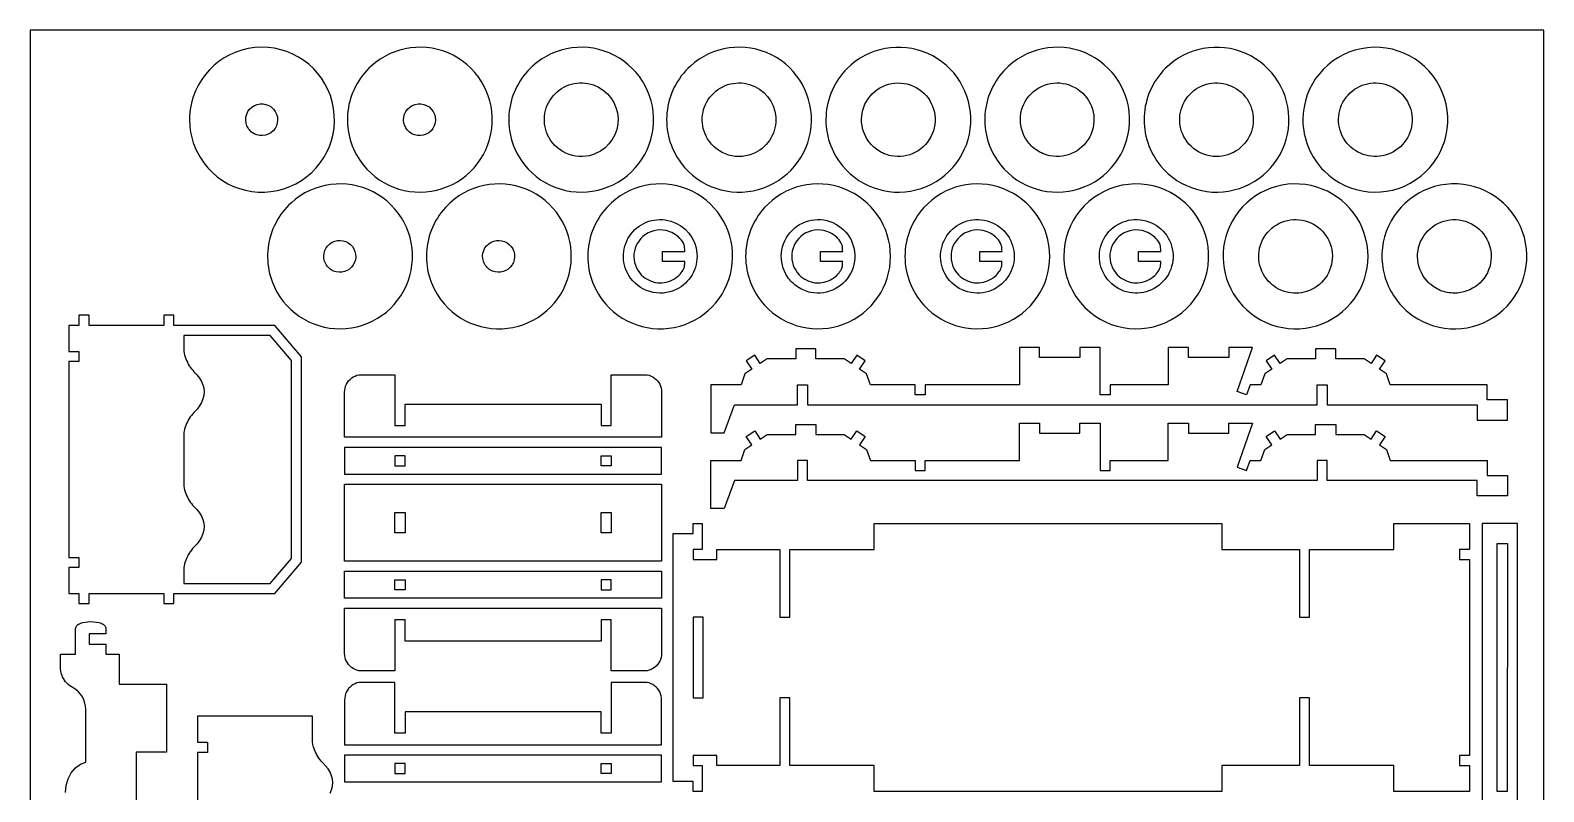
# Model space of a CAD drawing. Extents: x -17.5 to 57.6, y -24.1 to 56.5.
# Drawn here: x -17.5 to 57.6, y 18.7 to 56.5 of the extents above; entities that cross this region are included whole.
import ezdxf

# ---------------------------------------------------------------- set-up
doc = ezdxf.new("R2010")
doc.units = 0
doc.header["$MEASUREMENT"] = 0
doc.layers.get('0').update_dxf_attribs({"linetype": 'CONTINUOUS'})

msp = doc.modelspace()

# ---------------------------------------------------------------- linework, layer by layer
for points in [[(-17.499, -24.082), (57.621, -24.082), (57.621, 56.547), (-17.499, 56.547)], [(-15.584, 28.583), (-15.083, 28.583), (-15.083, 28.082), (-14.583, 28.082), (-14.583, 28.583), (-10.877, 28.583), (-10.877, 28.082), (-10.376, 28.082), (-10.376, 28.583), (-5.367, 28.583), (-4.035, 30.143), (-4.035, 40.335), (-5.367, 41.895), (-10.376, 41.895), (-10.376, 42.396), (-10.877, 42.396), (-10.877, 41.895), (-14.583, 41.895), (-14.583, 42.396), (-15.083, 42.396), (-15.083, 41.895), (-15.584, 41.895), (-15.583, 40.605), (-15.082, 40.605), (-15.082, 40.104), (-15.583, 40.104), (-15.582, 30.373), (-15.082, 30.373), (-15.081, 29.872), (-15.583, 29.872)], [(-9.875, 29.083), (-5.598, 29.083), (-4.536, 30.327), (-4.536, 40.15), (-5.598, 41.394), (-9.875, 41.394), (-9.875, 40.605), (-9.858, 40.511), (-9.836, 40.419), (-9.809, 40.327), (-9.778, 40.237), (-9.742, 40.148), (-9.702, 40.062), (-9.657, 39.978), (-9.608, 39.895), (-9.556, 39.816), (-9.499, 39.739), (-9.438, 39.665), (-9.374, 39.595), (-9.224, 39.44), (-9.1, 39.28), (-9.002, 39.114), (-8.932, 38.946), (-8.889, 38.775), (-8.874, 38.602), (-8.887, 38.425), (-8.929, 38.248), (-8.999, 38.074), (-9.097, 37.902), (-9.222, 37.735), (-9.374, 37.574), (-9.438, 37.504), (-9.499, 37.43), (-9.556, 37.353), (-9.608, 37.274), (-9.657, 37.191), (-9.702, 37.107), (-9.742, 37.021), (-9.778, 36.932), (-9.809, 36.842), (-9.836, 36.75), (-9.858, 36.658), (-9.875, 36.564), (-9.875, 33.914), (-9.858, 33.82), (-9.836, 33.727), (-9.809, 33.636), (-9.778, 33.546), (-9.742, 33.457), (-9.702, 33.371), (-9.657, 33.286), (-9.609, 33.204), (-9.556, 33.125), (-9.499, 33.048), (-9.439, 32.974), (-9.375, 32.904), (-9.225, 32.749), (-9.1, 32.588), (-9.003, 32.423), (-8.932, 32.254), (-8.889, 32.083), (-8.874, 31.911), (-8.887, 31.733), (-8.929, 31.557), (-8.999, 31.382), (-9.097, 31.211), (-9.223, 31.044), (-9.375, 30.883), (-9.439, 30.812), (-9.499, 30.738), (-9.556, 30.662), (-9.609, 30.582), (-9.657, 30.5), (-9.702, 30.416), (-9.742, 30.329), (-9.778, 30.241), (-9.809, 30.151), (-9.836, 30.059), (-9.858, 29.966), (-9.875, 29.873)], [(16.282, 36.569), (16.947, 36.569), (17.448, 37.949), (20.576, 37.949), (20.577, 38.951), (21.077, 38.951), (21.077, 37.949), (46.378, 37.949), (46.378, 38.951), (46.878, 38.951), (46.878, 37.949), (54.314, 37.949), (54.314, 37.194), (55.816, 37.194), (55.816, 38.195), (54.815, 38.195), (54.815, 38.951), (50.005, 38.951), (49.814, 39.496), (49.468, 39.725), (49.745, 40.143), (49.328, 40.419), (49.051, 40.002), (48.705, 40.231), (47.294, 40.231), (47.294, 40.732), (46.293, 40.732), (46.293, 40.231), (44.882, 40.231), (44.536, 40.002), (44.259, 40.419), (43.842, 40.143), (44.119, 39.725), (43.773, 39.496), (43.582, 38.951), (43.051, 38.951), (42.876, 38.45), (42.403, 38.615), (43.169, 40.801), (41.992, 40.801), (41.992, 40.301), (39.988, 40.301), (39.988, 40.801), (38.987, 40.801), (38.987, 38.951), (36.105, 38.951), (36.105, 38.45), (35.604, 38.45), (35.604, 40.801), (34.603, 40.801), (34.603, 40.301), (32.599, 40.301), (32.599, 40.801), (31.598, 40.801), (31.598, 38.951), (26.916, 38.951), (26.916, 38.45), (26.415, 38.45), (26.415, 38.951), (24.204, 38.951), (24.013, 39.496), (23.667, 39.725), (23.944, 40.143), (23.526, 40.419), (23.25, 40.002), (22.904, 40.231), (21.493, 40.231), (21.493, 40.732), (20.492, 40.732), (20.492, 40.231), (19.081, 40.231), (18.735, 40.002), (18.458, 40.419), (18.041, 40.143), (18.318, 39.725), (17.972, 39.496), (17.781, 38.951), (16.282, 38.951)], [(-1.897, 36.342), (-1.897, 38.585), (-1.891, 38.685), (-1.874, 38.784), (-1.845, 38.881), (-1.806, 38.973), (-1.756, 39.06), (-1.696, 39.141), (-1.628, 39.215), (-1.552, 39.28), (-1.468, 39.336), (-1.379, 39.382), (-1.285, 39.418), (-1.188, 39.442), (0.603, 39.442), (0.603, 36.92), (1.103, 36.92), (1.103, 37.981), (10.835, 37.981), (10.835, 36.92), (11.335, 36.92), (11.335, 39.442), (13.126, 39.442), (13.223, 39.418), (13.317, 39.382), (13.407, 39.336), (13.49, 39.28), (13.566, 39.215), (13.635, 39.141), (13.694, 39.06), (13.744, 38.973), (13.783, 38.881), (13.812, 38.784), (13.829, 38.685), (13.835, 38.585), (13.835, 36.342)], [(16.282, 32.813), (16.282, 35.195), (17.781, 35.195), (17.972, 35.74), (18.318, 35.969), (18.041, 36.387), (18.458, 36.663), (18.735, 36.246), (19.081, 36.475), (20.492, 36.475), (20.492, 36.976), (21.493, 36.976), (21.493, 36.475), (22.904, 36.475), (23.25, 36.246), (23.526, 36.663), (23.944, 36.387), (23.667, 35.969), (24.013, 35.74), (24.204, 35.195), (26.415, 35.195), (26.415, 34.694), (26.916, 34.694), (26.916, 35.195), (31.598, 35.195), (31.598, 37.045), (32.599, 37.045), (32.599, 36.545), (34.603, 36.545), (34.603, 37.045), (35.604, 37.045), (35.604, 34.694), (36.105, 34.694), (36.105, 35.195), (38.987, 35.195), (38.987, 37.045), (39.988, 37.045), (39.988, 36.545), (41.992, 36.545), (41.992, 37.045), (43.169, 37.045), (42.403, 34.859), (42.876, 34.694), (43.051, 35.195), (43.582, 35.195), (43.773, 35.74), (44.119, 35.969), (43.842, 36.387), (44.259, 36.663), (44.536, 36.246), (44.882, 36.475), (46.293, 36.475), (46.293, 36.976), (47.294, 36.976), (47.294, 36.475), (48.705, 36.475), (49.051, 36.246), (49.328, 36.663), (49.745, 36.387), (49.468, 35.969), (49.814, 35.74), (50.005, 35.195), (54.815, 35.195), (54.815, 34.438), (55.816, 34.438), (55.816, 33.438), (54.314, 33.438), (54.314, 34.193), (46.878, 34.193), (46.878, 35.195), (46.378, 35.195), (46.378, 34.193), (21.077, 34.193), (21.077, 35.195), (20.577, 35.195), (20.576, 34.193), (17.448, 34.193), (16.947, 32.813)], [(-1.897, 34.51), (13.835, 34.51), (13.835, 35.841), (-1.897, 35.841)], [(0.603, 34.925), (1.103, 34.925), (1.103, 35.426), (0.603, 35.426)], [(10.835, 34.925), (10.835, 35.426), (11.335, 35.426), (11.335, 34.925)], [(-1.897, 30.186), (-1.897, 34.009), (13.835, 34.009), (13.835, 30.186)], [(0.603, 31.597), (0.603, 32.599), (1.103, 32.599), (1.103, 31.597)], [(10.835, 31.597), (10.835, 32.599), (11.335, 32.599), (11.335, 31.597)], [(14.404, 19.253), (14.404, 31.564), (15.405, 31.564), (15.405, 32.065), (15.848, 32.065), (15.848, 30.775), (15.405, 30.775), (15.405, 30.274), (16.571, 30.274), (16.571, 30.775), (19.701, 30.775), (19.702, 27.412), (20.202, 27.412), (20.201, 30.775), (24.384, 30.775), (24.384, 32.065), (41.649, 32.065), (41.649, 30.775), (45.505, 30.774), (45.506, 27.412), (46.003, 27.412), (46.002, 30.775), (50.186, 30.775), (50.186, 32.065), (53.938, 32.065), (53.938, 30.775), (53.438, 30.775), (53.438, 30.274), (53.938, 30.274), (53.938, 20.543), (53.438, 20.543), (53.438, 20.042), (53.938, 20.042), (53.938, 18.752), (50.186, 18.752), (50.186, 20.042), (46.003, 20.042), (46.003, 23.405), (45.502, 23.405), (45.502, 20.042), (41.649, 20.042), (41.649, 18.752), (24.384, 18.752), (24.384, 20.042), (20.201, 20.042), (20.201, 23.405), (19.701, 23.405), (19.701, 20.042), (16.571, 20.042), (16.571, 20.543), (15.405, 20.543), (15.405, 20.042), (15.848, 20.042), (15.848, 18.752), (15.405, 18.752), (15.405, 19.253)], [(54.564, 17.751), (56.316, 17.751), (56.317, 32.065), (54.564, 32.065)], [(55.314, 18.752), (55.314, 31.063), (55.815, 31.063), (55.814, 18.752)], [(-1.897, 28.355), (-1.897, 29.686), (13.835, 29.686), (13.835, 28.355)], [(0.603, 29.271), (1.103, 29.271), (1.103, 28.77), (0.603, 28.77)], [(10.835, 28.77), (11.335, 28.77), (11.335, 29.271), (10.835, 29.271)], [(-1.696, 25.055), (-1.756, 25.136), (-1.806, 25.223), (-1.845, 25.315), (-1.874, 25.412), (-1.891, 25.511), (-1.897, 25.611), (-1.897, 27.854), (13.835, 27.854), (13.835, 25.611), (13.829, 25.511), (13.812, 25.412), (13.783, 25.315), (13.744, 25.223), (13.694, 25.136), (13.635, 25.055), (13.566, 24.981), (13.49, 24.916), (13.407, 24.86), (13.317, 24.814), (13.223, 24.778), (13.126, 24.753), (11.335, 24.753), (11.335, 27.276), (10.835, 27.276), (10.835, 26.215), (1.103, 26.215), (1.103, 27.276), (0.603, 27.276), (0.603, 24.753), (-1.188, 24.753), (-1.285, 24.778), (-1.379, 24.814), (-1.468, 24.86), (-1.552, 24.916), (-1.628, 24.981)], [(15.906, 23.405), (15.906, 27.412), (15.406, 27.412), (15.406, 23.405)], [(-1.897, 21.067), (13.835, 21.067), (13.835, 23.311), (13.829, 23.411), (13.812, 23.51), (13.783, 23.606), (13.744, 23.699), (13.694, 23.786), (13.635, 23.867), (13.566, 23.94), (13.49, 24.006), (13.407, 24.062), (13.317, 24.108), (13.223, 24.143), (13.126, 24.168), (11.335, 24.168), (11.335, 21.645), (10.835, 21.645), (10.835, 22.706), (1.103, 22.706), (1.103, 21.645), (0.603, 21.645), (0.603, 24.168), (-1.188, 24.168), (-1.285, 24.143), (-1.379, 24.108), (-1.468, 24.062), (-1.552, 24.006), (-1.628, 23.94), (-1.696, 23.867), (-1.756, 23.786), (-1.806, 23.699), (-1.845, 23.606), (-1.874, 23.51), (-1.891, 23.411), (-1.897, 23.311)], [(-1.897, 19.236), (13.835, 19.236), (13.835, 20.566), (-1.897, 20.566)], [(0.603, 20.152), (0.603, 19.651), (1.103, 19.651), (1.103, 20.152)], [(10.835, 19.651), (10.835, 20.152), (11.335, 20.152), (11.335, 19.651)]]:
    msp.add_lwpolyline(points, close=True)
for points in [[(-9.073, 50.24, 0.860573), (-2.509, 52.987, 0.861345), (-9.589, 52.291, 0.074492), (-9.484, 51.223, 0.074938)], [(-1.143, 50.094, 0.69424), (5.409, 51.677, 0.694663), (-0.579, 54.769, 0.180176), (-1.733, 52.535, 0.180471)], [(6.865, 50.095, 0.694239), (13.415, 51.677, 0.694663), (7.429, 54.768, 0.180175), (6.276, 52.534, 0.180471)], [(14.802, 49.954, 0.685419), (21.261, 51.763, 0.685779), (15.265, 54.768, 0.186395), (14.103, 52.449, 0.186648)], [(22.815, 49.818, 0.685478), (29.18, 51.934, 0.685668), (23.047, 54.649, 0.186474), (21.997, 52.277, 0.186607)], [(30.492, 50.095, 0.694239), (37.042, 51.677, 0.694663), (31.055, 54.768, 0.180175), (29.902, 52.534, 0.180471)], [(38.605, 49.818, 0.685478), (44.97, 51.934, 0.685668), (38.837, 54.649, 0.186474), (37.788, 52.277, 0.186607)], [(46.721, 49.563, 0.820703), (52.586, 53.482, 0.820654), (45.667, 52.106, 0.098506), (45.941, 50.73, 0.098477)], [(8.24, 51.236, -0.686403), (10.451, 53.832, -0.685501), (10.558, 50.422, -0.186591), (9.244, 50.381, -0.185956)], [(16.12, 51.16, -0.686416), (18.202, 53.859, -0.685299), (18.474, 50.459, -0.186733), (17.165, 50.354, -0.185947)], [(24.075, 51.086, -0.823687), (26.605, 53.624, -0.822106), (25.221, 50.317, -0.097631), (24.575, 50.587, -0.096679)], [(31.958, 51.086, -0.823687), (34.489, 53.624, -0.822106), (33.104, 50.317, -0.097631), (32.458, 50.587, -0.096679)], [(39.916, 51.014, -0.713331), (41.858, 53.871, -0.712365), (42.091, 50.422, -0.167975), (40.904, 50.342, -0.167317)], [(47.854, 50.945, -0.731635), (49.743, 53.871, -0.730953), (49.892, 50.39, -0.155433), (48.786, 50.343, -0.154978)], [(-6.743, 51.798, -0.929808), (-5.339, 52.516, -0.930242), (-6.624, 51.603, -0.03614), (-6.691, 51.696, -0.036372)], [(1.093, 51.798, -0.929808), (2.497, 52.516, -0.930242), (1.212, 51.603, -0.03614), (1.145, 51.696, -0.036372)], [(-5.105, 43.311, 0.69424), (1.447, 44.894, 0.694663), (-4.541, 47.985, 0.180176), (-5.694, 45.751, 0.180471)], [(2.879, 43.17, 0.68542), (9.34, 44.98, 0.685779), (3.342, 47.985, 0.186395), (2.18, 45.666, 0.186648)], [(10.888, 43.171, 0.685419), (17.347, 44.98, 0.685779), (11.351, 47.985, 0.186395), (10.189, 45.665, 0.186648)], [(18.943, 42.905, 0.685564), (25.199, 45.323, 0.685564), (18.943, 47.741, 0.186546), (18.008, 45.323, 0.186546)], [(26.85, 42.905, 0.685564), (33.106, 45.323, 0.685564), (26.85, 47.741, 0.186546), (25.915, 45.323, 0.186546)], [(34.852, 42.78, 0.820703), (40.718, 46.699, 0.820654), (33.799, 45.323, 0.098506), (34.073, 43.947, 0.098477)], [(42.884, 42.661, 0.740634), (48.795, 46.182, 0.740349), (41.924, 46.559, 0.149194), (41.809, 44.465, 0.149007)], [(50.898, 42.548, 0.731469), (56.659, 46.266, 0.731116), (49.808, 46.559, 0.155324), (49.714, 44.382, 0.155088)], [(12.206, 44.377, -0.686416), (14.288, 47.075, -0.685299), (14.56, 43.676, -0.186733), (13.251, 43.571, -0.185947)], [(14.99, 45.073), (13.883, 45.073), (13.883, 45.572), (14.99, 45.572, 0.000631), (14.974, 45.8, 0.074019), (14.956, 45.881, 0.096508), (14.746, 46.214, 0.152428), (14.057, 46.604, 0.235869), (12.91, 46.309, 0.463748), (12.935, 44.311, 0.167656), (13.741, 44.009, 0.167095), (14.564, 44.269, 0.066322), (14.807, 44.505, 0.075131), (14.956, 44.764, 0.074019), (14.974, 44.845, 0.000631)], [(20.09, 44.302, -0.823687), (22.62, 46.841, -0.822106), (21.236, 43.533, -0.097631), (20.59, 43.804, -0.096679)], [(22.826, 45.073), (21.719, 45.073), (21.719, 45.572), (22.826, 45.572, 0.000631), (22.81, 45.8, 0.074019), (22.792, 45.881, 0.096508), (22.582, 46.214, 0.152428), (21.893, 46.604, 0.235869), (20.746, 46.309, 0.463748), (20.771, 44.311, 0.167656), (21.577, 44.009, 0.167095), (22.4, 44.269, 0.066322), (22.643, 44.505, 0.075131), (22.792, 44.764, 0.074019), (22.81, 44.845, 0.000631)], [(28.047, 44.231, -0.713331), (29.99, 47.087, -0.712365), (30.222, 43.639, -0.167975), (29.035, 43.559, -0.167317)], [(30.733, 45.073), (29.626, 45.073), (29.626, 45.572), (30.733, 45.572, 0.000631), (30.717, 45.8, 0.074019), (30.698, 45.881, 0.096508), (30.489, 46.214, 0.152428), (29.8, 46.604, 0.235869), (28.653, 46.309, 0.463748), (28.678, 44.311, 0.167656), (29.484, 44.009, 0.167095), (30.307, 44.269, 0.066322), (30.55, 44.505, 0.075131), (30.698, 44.764, 0.074019), (30.717, 44.845, 0.000631)], [(35.985, 44.161, -0.731635), (37.875, 47.088, -0.730953), (38.023, 43.607, -0.155433), (36.918, 43.56, -0.154978)], [(38.617, 45.073), (37.509, 45.073), (37.509, 45.572), (38.617, 45.572, 0.000631), (38.6, 45.8, 0.074019), (38.582, 45.881, 0.096508), (38.372, 46.214, 0.152428), (37.683, 46.604, 0.235869), (36.536, 46.309, 0.463748), (36.561, 44.311, 0.167656), (37.367, 44.009, 0.167095), (38.19, 44.269, 0.066322), (38.434, 44.505, 0.075131), (38.582, 44.764, 0.074019), (38.6, 44.845, 0.000631)], [(43.95, 44.095, -0.750257), (45.783, 47.088, -0.749956), (45.846, 43.578, -0.142886), (44.823, 43.56, -0.142689)], [(51.894, 44.031, -0.82071), (53.885, 47.01, -0.820647), (53.185, 43.496, -0.09851), (52.487, 43.635, -0.098472)], [(-2.835, 44.946, -0.844559), (-1.606, 45.911, -0.844255), (-2.448, 44.594, -0.084449), (-2.671, 44.737, -0.08427)], [(5.048, 44.946, -0.844559), (6.277, 45.911, -0.844255), (5.436, 44.594, -0.084449), (5.212, 44.737, -0.08427)]]:
    msp.add_lwpolyline(points, format="xyb", close=True)
for points in [[(-15.745, 18.71), (-15.712, 19.06), (-15.616, 19.392), (-15.462, 19.688), (-15.257, 19.931), (-15.013, 20.109), (-14.743, 20.212), (-14.743, 22.824), (-14.754, 22.988), (-14.786, 23.148), (-14.838, 23.303), (-14.911, 23.45), (-15.002, 23.586), (-15.11, 23.709), (-15.233, 23.817), (-15.369, 23.908), (-15.454, 23.955), (-15.534, 24.009), (-15.61, 24.069), (-15.68, 24.136), (-15.744, 24.208), (-15.802, 24.286), (-15.853, 24.368), (-15.897, 24.454), (-15.933, 24.544), (-15.962, 24.636), (-15.983, 24.731), (-15.995, 24.827), (-15.995, 25.578), (-15.246, 25.578), (-15.246, 26.845), (-15.241, 26.887), (-15.229, 26.926), (-15.209, 26.963), (-15.181, 26.997), (-15.147, 27.028), (-15.107, 27.056), (-15.062, 27.082), (-15.012, 27.105), (-14.898, 27.143), (-14.772, 27.17), (-14.636, 27.186), (-14.496, 27.192), (-14.357, 27.186), (-14.221, 27.17), (-14.095, 27.143), (-13.981, 27.105), (-13.931, 27.082), (-13.885, 27.056), (-13.845, 27.028), (-13.811, 26.997), (-13.784, 26.963), (-13.764, 26.926), (-13.751, 26.887), (-13.747, 26.577), (-14.58, 26.577), (-14.58, 26.078), (-13.747, 26.078), (-13.747, 25.578), (-13.081, 25.578), (-13.081, 24.077), (-10.739, 24.078), (-10.739, 20.716), (-12.241, 20.716), (-12.241, 16.709)], [(-2.614, 18.667), (-2.543, 18.842), (-2.501, 19.019), (-2.488, 19.196), (-2.504, 19.369), (-2.547, 19.54), (-2.617, 19.708), (-2.715, 19.873), (-2.839, 20.034), (-2.989, 20.189), (-3.053, 20.259), (-3.114, 20.333), (-3.17, 20.41), (-3.223, 20.489), (-3.272, 20.571), (-3.316, 20.656), (-3.357, 20.742), (-3.392, 20.831), (-3.424, 20.921), (-3.45, 21.012), (-3.472, 21.105), (-3.49, 21.199), (-3.49, 22.489), (-9.199, 22.489), (-9.198, 21.199), (-8.697, 21.199), (-8.697, 20.698), (-9.197, 20.698), (-9.197, 10.967)]]:
    msp.add_lwpolyline(points)

doc.saveas('drawing.dxf')
